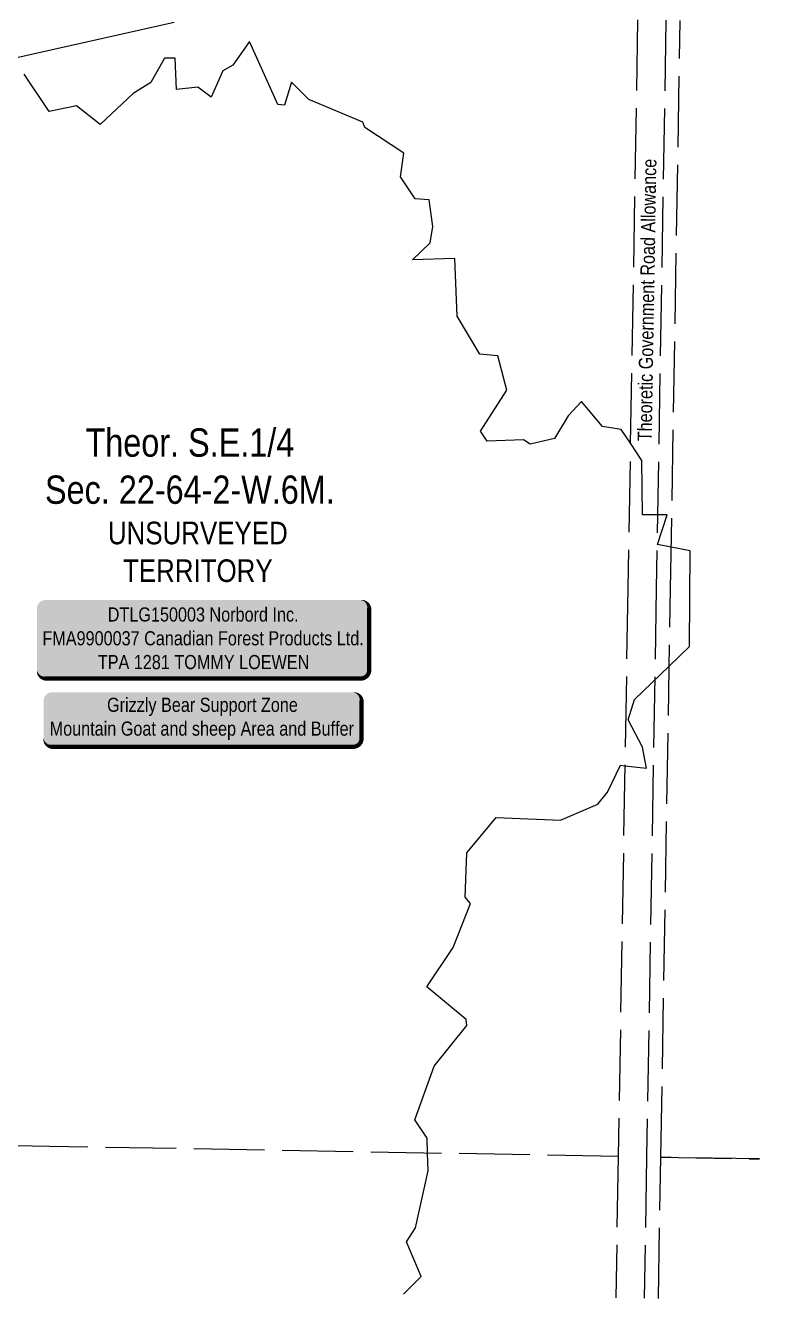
# Model space of a CAD drawing. Extents: x 406232 to 435383, y 6039561 to 6052989.
# Drawn here: x 421837 to 422356, y 6044746 to 6045646 of the extents above; entities that cross this region are included whole.
import ezdxf
from ezdxf.enums import TextEntityAlignment as Align

# ---------------------------------------------------------------- set-up
doc = ezdxf.new("R2010")
doc.units = 0
doc.header["$LTSCALE"] = 5
doc.linetypes.add('foc-UNSURVEYED', pattern=[12.5, 10, -2.5])
for name, color, linetype in [('AS-WILDLIFE-BLOCK', 131, 'Continuous'), ('C-SYMBOL', 7, 'Continuous'), ('CG-NOTES', 7, 'Continuous'), ('L-ROAD-T', 7, 'Continuous'), ('L-UNS-T', 3, 'Continuous'), ('L-USEC', 7, 'foc-UNSURVEYED'), ('T-CREEK', 160, 'Continuous'), ('WETLAND', 143, 'Continuous')]:
    doc.layers.add(name, color=color, linetype=linetype)
doc.styles.add('175L', font='ARIALN.TTF', dxfattribs={"height": 20})
doc.styles.add('80', font='ARIALN.TTF', dxfattribs={"height": 10})
doc.styles.add('80L', font='ARIALN.TTF', dxfattribs={"height": 10})

# ---------------------------------------------------------------- blocks, each defined once
blk = doc.blocks.new('*U480')
h = blk.add_hatch(color=255)
edge = h.paths.add_edge_path()
edge.add_line((-111.5, -28.5), (111.5, -28.5))
edge.add_arc((111.5, -22.5), 6, 270, 360)
edge.add_line((117.5, -22.5), (117.5, 21))
edge.add_arc((111.5, 21), 6, 0, 90)
edge.add_line((111.5, 27), (-111.5, 27))
edge.add_arc((-111.5, 21), 6, 90, 180)
edge.add_line((-117.5, 21), (-117.5, -22.5))
edge.add_arc((-111.5, -22.5), 6, 180, 270)
at = {"color": 44, "flags": 128}
blk.add_lwpolyline([(-111.5, -28.5, 3, 3, 0), (111.5, -28.5, 3, 3, 0.414214), (117.5, -22.5, 3, 3, 0), (117.5, 21, 3, 0, 0.414214), (111.5, 27, 0, 0, 0), (-111.5, 27, 0, 0, 0.414214), (-117.5, 21, 0, 0, 0), (-117.5, -22.5, 0, 3, 0.414214)], format="xyseb", close=True, dxfattribs=at)
at = {"color": 44, "style": '80'}
blk.add_attdef('ENTER_TEXT_001', (-35.99, -5), '', height=10, dxfattribs=at)
blk = doc.blocks.new('*U1063')
h = blk.add_hatch(color=255)
edge = h.paths.add_edge_path()
edge.add_line((-106.5, -20), (106.5, -20))
edge.add_arc((106.5, -14), 6, 270, 360)
edge.add_line((112.5, -14), (112.5, 12.5))
edge.add_arc((106.5, 12.5), 6, 0, 90)
edge.add_line((106.5, 18.5), (-106.5, 18.5))
edge.add_arc((-106.5, 12.5), 6, 90, 180)
edge.add_line((-112.5, 12.5), (-112.5, -14))
edge.add_arc((-106.5, -14), 6, 180, 270)
at = {"color": 131, "flags": 128}
blk.add_lwpolyline([(-106.5, -20, 3, 3, 0), (106.5, -20, 3, 3, 0.414214), (112.5, -14, 3, 3, 0), (112.5, 12.5, 3, 0, 0.414214), (106.5, 18.5, 0, 0, 0), (-106.5, 18.5, 0, 0, 0.414214), (-112.5, 12.5, 0, 0, 0), (-112.5, -14, 0, 3, 0.414214)], format="xyseb", close=True, dxfattribs=at)
at = {"color": 131, "style": '80'}
blk.add_attdef('ENTER_TEXT_001', (-35.99, -5), '', height=10, dxfattribs=at)

msp = doc.modelspace()

# ---------------------------------------------------------------- linework, layer by layer
at = {"layer": 'L-USEC'}
for p, q in [((422269.508, 6045650.377), (422262.658, 6045248.409)), ((422289.613, 6045650.035), (422282.763, 6045248.066)), ((422292.814, 6045247.877), (422299.664, 6045649.842)), ((422262.658, 6045248.409), (422255.808, 6044846.442)), ((422262.658, 6045248.409), (422262.658, 6045248.409)), ((422282.763, 6045248.066), (422275.913, 6044846.099)), ((422285.965, 6044845.909), (422292.814, 6045247.877)), ((421853.745, 6044853.551), (421451.683, 6044860.662)), ((422255.808, 6044846.442), (421853.745, 6044853.551)), ((422255.808, 6044846.442), (422254.106, 6044746.502)), ((422275.913, 6044846.099), (422274.21, 6044746.146)), ((422284.262, 6044745.968), (422285.965, 6044845.909)), ((422285.965, 6044845.909), (422355.747, 6044844.675)), ((422355.747, 6044844.675), (422285.965, 6044845.909))]:
    msp.add_line(p, q, dxfattribs=at)
at = {"layer": 'T-CREEK', "flags": 128}
msp.add_lwpolyline([(422104.133, 6044749.154), (422116.419, 6044761.569), (422106.137, 6044786.027), (422112.575, 6044796.078), (422121.353, 6044836.306), (422121.014, 6044848.795), (422120.702, 6044859.454), (422112.002, 6044872.455), (422125.779, 6044910.187), (422148.754, 6044939.113), (422148.297, 6044943.339), (422120.41, 6044966.341), (422139.21, 6044994.155), (422151.45, 6045025.375), (422147.536, 6045029.89), (422148.893, 6045061.162), (422169.461, 6045086.128), (422214.979, 6045084.385), (422241.43, 6045095.66), (422248.36, 6045104.154), (422257.476, 6045123.158), (422260.529, 6045122.802), (422275.804, 6045120.955), (422273.04, 6045135.834), (422262.803, 6045155.311), (422267.365, 6045169.521), (422291.899, 6045193.253), (422306.279, 6045207.159), (422306.661, 6045274.663), (422293.215, 6045277.43), (422283.71, 6045279.325), (422290.555, 6045300.217), (422273.003, 6045300.118), (422272.572, 6045338.603), (422264.408, 6045350.832), (422257.882, 6045360.604), (422244.696, 6045362.559), (422229.786, 6045380.393), (422220.562, 6045370.306), (422210.677, 6045354.25), (422193.581, 6045350.175), (422188.905, 6045353.217), (422163.293, 6045352.225), (422158.367, 6045359.438), (422177.191, 6045388.482), (422170.71, 6045412.699), (422158.075, 6045413.916), (422141.922, 6045440.767), (422140.272, 6045481.404), (422110.454, 6045480.525), (422122.809, 6045492.579), (422124.757, 6045504.12), (422122.148, 6045522.867), (422112.19, 6045523.748), (422101.815, 6045539.178), (422104.205, 6045556.022), (422076.615, 6045574.112), (422075.331, 6045577.938), (422037.215, 6045593.875), (422024.82, 6045606.278), (422019.801, 6045589.903), (422015.075, 6045590.396), (421995.202, 6045634.972), (421983.365, 6045618.227), (421976.322, 6045614.158), (421968.084, 6045595.673), (421958.528, 6045602.542), (421943.644, 6045601.001), (421942.624, 6045623.054), (421935.098, 6045623.119), (421925.464, 6045605.89), (421912.814, 6045598.275), (421889.639, 6045576.356), (421872.852, 6045589.502), (421853.464, 6045585.482), (421835.75, 6045611.745)], dxfattribs=at)
at = {"layer": 'WETLAND'}
msp.add_lwpolyline([(421941.822, 6045648.338), (421843.168, 6045626.14), (421744.515, 6045603.941), (421656.4, 6045505.066), (421648.281, 6045473.163), (421665.584, 6045456.672), (421568.305, 6045368.875), (421554.149, 6045333.778), (421503.237, 6045307.87), (421463.182, 6045354.056), (421450.605, 6045405.819), (421458.734, 6045426.5), (421456.483, 6045436.718), (421440.246, 6045441.387), (421447.193, 6045459.267), (421465.517, 6045475.64), (421477.365, 6045486.937), (421489.131, 6045511.038), (421490.088, 6045548.781), (421491.702, 6045580.793), (421490.198, 6045608.022), (421475.96, 6045625.735), (421475.944, 6045627.289), (421476.977, 6045655.464)], dxfattribs=at)

# ---------------------------------------------------------------- block references
at = {"layer": 'AS-WILDLIFE-BLOCK'}
ref = msp.add_blockref('*U1063', (421961.964, 6045156.146), dxfattribs=dict(at, xscale=0.99954368, yscale=0.99954368, zscale=0.99954368))
ref.add_attrib('ENTER_TEXT_001', 'Grizzly Bear Support Zone', (421894.43, 6045160.865), dxfattribs={"layer": '0', "color": 131, "height": 9.99544, "style": '80'})
ref.add_attrib('ENTER_TEXT_002', 'Mountain Goat and sheep Area and Buffer', (421853.866, 6045144.029), dxfattribs={"layer": '0', "color": 131, "height": 9.99544, "style": '80'})
at = {"layer": 'CG-NOTES'}
ref = msp.add_blockref('*U480', (421962.345, 6045212.921), dxfattribs=dict(at, xscale=0.9995389999999877, yscale=0.9995389999999877, zscale=0.9995389999999877))
ref.add_attrib('ENTER_TEXT_001', 'DTLG150003 Norbord Inc.', (421894.937, 6045224.756), dxfattribs={"layer": '0', "color": 44, "height": 9.99539, "style": '80'})
ref.add_attrib('ENTER_TEXT_002', 'FMA9900037 Canadian Forest Products Ltd.', (421848.731, 6045207.92), dxfattribs={"layer": '0', "color": 44, "height": 9.99539, "style": '80'})
ref.add_attrib('ENTER_TEXT_003', 'TPA 1281 TOMMY LOEWEN', (421887.911, 6045191.083), dxfattribs={"layer": '0', "color": 44, "height": 9.99539, "style": '80'})

# ---------------------------------------------------------------- texts
at = {"layer": 'C-SYMBOL', "color": 3, "insert": (421953.011, 6045361.328), "char_height": 19.99087, "width": 203.14955, "attachment_point": 2, "style": '175L'}
msp.add_mtext('Theor. S.E.1/4 \\PSec. 22-64-2-W.6M.', dxfattribs=at)
at = {"layer": 'L-ROAD-T', "style": '80L'}
msp.add_text('Theoretic Government Road Allowance', height=9.99539, rotation=89.022928, dxfattribs=at).set_placement((422276.173, 6045452.129), align=Align.MIDDLE_CENTER)
at = {"layer": 'L-UNS-T', "color": 3, "insert": (421958.608, 6045273.923), "char_height": 15.99262, "attachment_point": 5, "style": '80L'}
msp.add_mtext_dynamic_manual_height_columns('UNSURVEYED TERRITORY', width=126.35547, gutter_width=47.478, heights=[0], dxfattribs=at)

doc.saveas('drawing.dxf')
